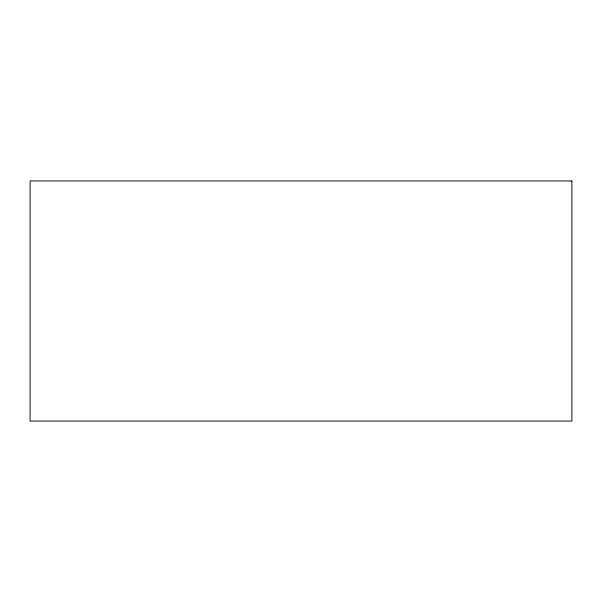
<?xml version="1.0" encoding="UTF-8"?>
<svg xmlns="http://www.w3.org/2000/svg" width="602" height="602" viewBox="0 0 602 602"><rect width="100%" height="100%" fill="white"/><g stroke="black" fill="none" stroke-linecap="round" stroke-linejoin="round"><path stroke-width="0.9" d="M571.9 180.939L30.1 180.939L30.1 421.061L571.9 421.061L571.9 180.939"/></g></svg>
